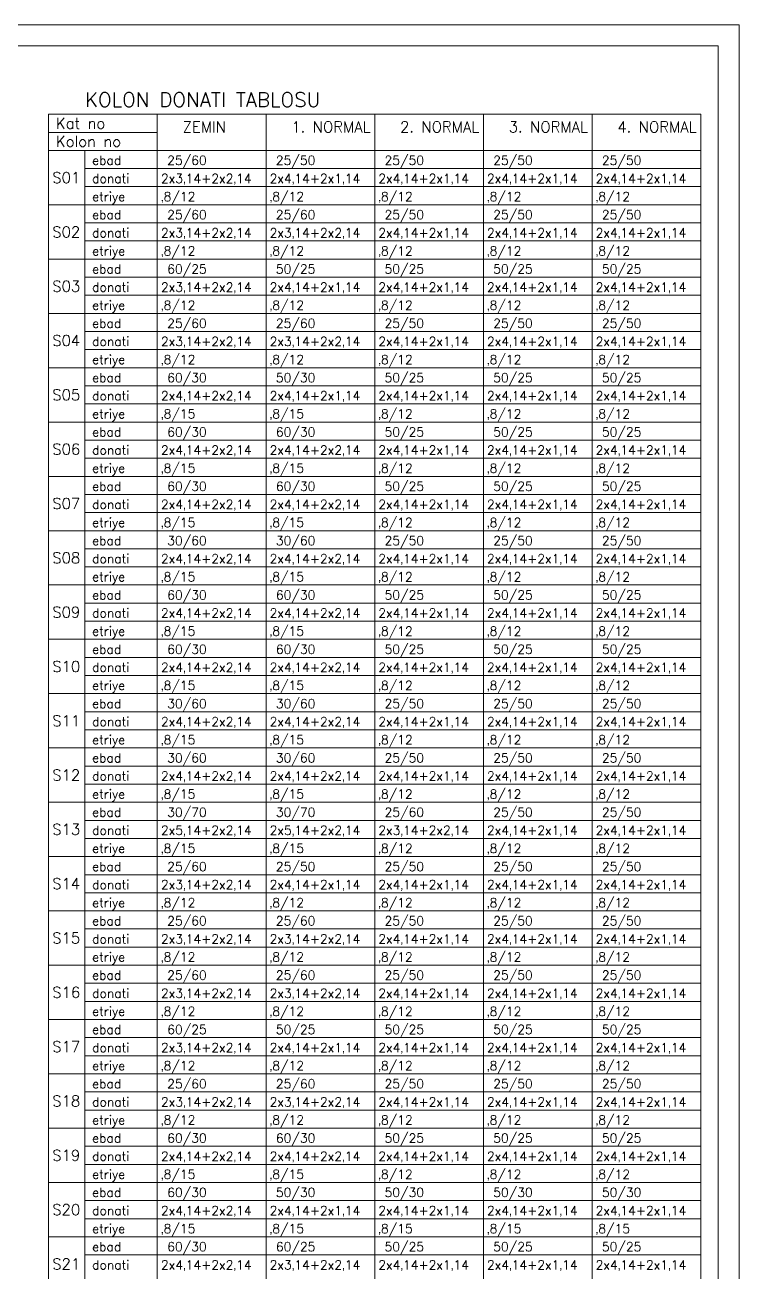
# Model space of a CAD drawing. Header units: inches. Extents: x -0.906 to -0.244, y 2.278 to 2.893.
# Drawn here: x -0.4413 to -0.2442, y 2.505 to 2.8494 of the extents above; entities that cross this region are included whole.
import ezdxf

# ---------------------------------------------------------------- set-up
doc = ezdxf.new("R2010")
doc.units = ezdxf.units.IN
doc.header["$MEASUREMENT"] = 0
for name, color, linetype, lineweight in [('PENC2', 1, 'Continuous', 0), ('PENC3', 5, 'Continuous', 0), ('PENC4', 84, 'Continuous', 0)]:
    doc.layers.add(name, color=color, linetype=linetype, lineweight=lineweight)
doc.styles.add('RomanSTA', font='RomanSTA')

msp = doc.modelspace()

# ---------------------------------------------------------------- linework, layer by layer
at = {"layer": 'PENC2', "linetype": 'Continuous'}
for p, q in [((-0.4248, 2.80971), (-0.2548, 2.80971)), ((-0.4248, 2.80471), (-0.2548, 2.80471)), ((-0.4248, 2.79471), (-0.2548, 2.79471)), ((-0.4248, 2.78971), (-0.2548, 2.78971)), ((-0.4248, 2.77971), (-0.2548, 2.77971)), ((-0.4248, 2.77471), (-0.2548, 2.77471)), ((-0.4248, 2.76471), (-0.2548, 2.76471)), ((-0.4248, 2.75971), (-0.2548, 2.75971)), ((-0.4248, 2.74971), (-0.2548, 2.74971)), ((-0.4248, 2.74471), (-0.2548, 2.74471)), ((-0.4248, 2.73471), (-0.2548, 2.73471)), ((-0.4248, 2.72971), (-0.2548, 2.72971)), ((-0.4248, 2.71971), (-0.2548, 2.71971)), ((-0.4248, 2.71471), (-0.2548, 2.71471)), ((-0.4248, 2.70471), (-0.2548, 2.70471)), ((-0.4248, 2.69971), (-0.2548, 2.69971)), ((-0.4248, 2.68971), (-0.2548, 2.68971)), ((-0.4248, 2.68471), (-0.2548, 2.68471)), ((-0.4248, 2.67471), (-0.2548, 2.67471)), ((-0.4248, 2.66971), (-0.2548, 2.66971)), ((-0.4248, 2.65971), (-0.2548, 2.65971)), ((-0.4248, 2.65471), (-0.2548, 2.65471)), ((-0.4248, 2.64471), (-0.2548, 2.64471)), ((-0.4248, 2.63971), (-0.2548, 2.63971)), ((-0.4248, 2.62971), (-0.2548, 2.62971)), ((-0.4248, 2.62471), (-0.2548, 2.62471)), ((-0.4248, 2.61471), (-0.2548, 2.61471)), ((-0.4248, 2.60971), (-0.2548, 2.60971)), ((-0.4248, 2.59971), (-0.2548, 2.59971)), ((-0.4248, 2.59471), (-0.2548, 2.59471)), ((-0.4248, 2.58471), (-0.2548, 2.58471)), ((-0.4248, 2.57971), (-0.2548, 2.57971)), ((-0.4248, 2.56971), (-0.2548, 2.56971)), ((-0.4248, 2.56471), (-0.2548, 2.56471)), ((-0.4248, 2.55471), (-0.2548, 2.55471)), ((-0.4248, 2.54971), (-0.2548, 2.54971)), ((-0.4248, 2.53971), (-0.2548, 2.53971)), ((-0.4248, 2.53471), (-0.2548, 2.53471)), ((-0.4248, 2.52471), (-0.2548, 2.52471)), ((-0.4248, 2.51971), (-0.2548, 2.51971)), ((-0.4248, 2.50971), (-0.2548, 2.50971))]:
    msp.add_line(p, q, dxfattribs=at)
at = {"layer": 'PENC3'}
for points in [[(-0.87884, 2.84937), (-0.87884, 2.27825), (-0.24421, 2.27825), (-0.24421, 2.84937)], [(-0.87306, 2.84359), (-0.87306, 2.28403), (-0.24999, 2.28403), (-0.24999, 2.84359)]]:
    msp.add_lwpolyline(points, close=True, dxfattribs=at)
at = {"layer": 'PENC4', "linetype": 'Continuous'}
for p, q in [((-0.4348, 2.82471), (-0.2548, 2.82471)), ((-0.4348, 2.82471), (-0.4348, 2.30471)), ((-0.4048, 2.82471), (-0.4048, 2.30471)), ((-0.3748, 2.82471), (-0.3748, 2.30471)), ((-0.3448, 2.82471), (-0.3448, 2.30471)), ((-0.3148, 2.82471), (-0.3148, 2.30471)), ((-0.2848, 2.82471), (-0.2848, 2.30471)), ((-0.2548, 2.82471), (-0.2548, 2.30471)), ((-0.4348, 2.81971), (-0.4048, 2.81971)), ((-0.4348, 2.81471), (-0.2548, 2.81471)), ((-0.4248, 2.81471), (-0.4248, 2.30471)), ((-0.4348, 2.79971), (-0.2548, 2.79971)), ((-0.4348, 2.78471), (-0.2548, 2.78471)), ((-0.4348, 2.76971), (-0.2548, 2.76971)), ((-0.4348, 2.75471), (-0.2548, 2.75471)), ((-0.4348, 2.73971), (-0.2548, 2.73971)), ((-0.4348, 2.72471), (-0.2548, 2.72471)), ((-0.4348, 2.70971), (-0.2548, 2.70971)), ((-0.4348, 2.69471), (-0.2548, 2.69471)), ((-0.4348, 2.67971), (-0.2548, 2.67971)), ((-0.4348, 2.66471), (-0.2548, 2.66471)), ((-0.4348, 2.64971), (-0.2548, 2.64971)), ((-0.4348, 2.63471), (-0.2548, 2.63471)), ((-0.4348, 2.61971), (-0.2548, 2.61971)), ((-0.4348, 2.60471), (-0.2548, 2.60471)), ((-0.4348, 2.58971), (-0.2548, 2.58971)), ((-0.4348, 2.57471), (-0.2548, 2.57471)), ((-0.4348, 2.55971), (-0.2548, 2.55971)), ((-0.4348, 2.54471), (-0.2548, 2.54471)), ((-0.4348, 2.52971), (-0.2548, 2.52971)), ((-0.4348, 2.51471), (-0.2548, 2.51471))]:
    msp.add_line(p, q, dxfattribs=at)

# ---------------------------------------------------------------- texts
at = {"layer": 'PENC2', "style": 'RomanSTA'}
for s, p in [('ebad', (-0.4228, 2.81071)), ('donati', (-0.4228, 2.80571)), ('etriye', (-0.4228, 2.80071)), ('ebad', (-0.4228, 2.79571)), ('donati', (-0.4228, 2.79071)), ('etriye', (-0.4228, 2.78571)), ('ebad', (-0.4228, 2.78071)), ('donati', (-0.4228, 2.77571)), ('etriye', (-0.4228, 2.77071)), ('ebad', (-0.4228, 2.76571)), ('donati', (-0.4228, 2.76071)), ('etriye', (-0.4228, 2.75571)), ('ebad', (-0.4228, 2.75071)), ('donati', (-0.4228, 2.74571)), ('etriye', (-0.4228, 2.74071)), ('ebad', (-0.4228, 2.73571)), ('donati', (-0.4228, 2.73071)), ('etriye', (-0.4228, 2.72571)), ('ebad', (-0.4228, 2.72071)), ('donati', (-0.4228, 2.71571)), ('etriye', (-0.4228, 2.71071)), ('ebad', (-0.4228, 2.70571)), ('donati', (-0.4228, 2.70071)), ('etriye', (-0.4228, 2.69571)), ('ebad', (-0.4228, 2.69071)), ('donati', (-0.4228, 2.68571)), ('etriye', (-0.4228, 2.68071)), ('ebad', (-0.4228, 2.67571)), ('donati', (-0.4228, 2.67071)), ('etriye', (-0.4228, 2.66571)), ('ebad', (-0.4228, 2.66071)), ('donati', (-0.4228, 2.65571)), ('etriye', (-0.4228, 2.65071)), ('ebad', (-0.4228, 2.64571)), ('donati', (-0.4228, 2.64071)), ('etriye', (-0.4228, 2.63571)), ('ebad', (-0.4228, 2.63071)), ('donati', (-0.4228, 2.62571)), ('etriye', (-0.4228, 2.62071)), ('ebad', (-0.4228, 2.61571)), ('donati', (-0.4228, 2.61071)), ('etriye', (-0.4228, 2.60571)), ('ebad', (-0.4228, 2.60071)), ('donati', (-0.4228, 2.59571)), ('etriye', (-0.4228, 2.59071)), ('ebad', (-0.4228, 2.58571)), ('donati', (-0.4228, 2.58071)), ('etriye', (-0.4228, 2.57571)), ('ebad', (-0.4228, 2.57071)), ('donati', (-0.4228, 2.56571)), ('etriye', (-0.4228, 2.56071)), ('ebad', (-0.4228, 2.55571)), ('donati', (-0.4228, 2.55071)), ('etriye', (-0.4228, 2.54571)), ('ebad', (-0.4228, 2.54071)), ('donati', (-0.4228, 2.53571)), ('etriye', (-0.4228, 2.53071)), ('ebad', (-0.4228, 2.52571)), ('donati', (-0.4228, 2.52071)), ('etriye', (-0.4228, 2.51571)), ('ebad', (-0.4228, 2.51071)), ('donati', (-0.4228, 2.50571))]:
    msp.add_text(s, height=0.0025, dxfattribs=at).set_placement(p)
at = {"layer": 'PENC3', "style": 'RomanSTA'}
for s, p in [(' 25/60', (-0.4038, 2.81071)), (' 25/50', (-0.3738, 2.81071)), (' 25/50', (-0.3438, 2.81071)), (' 25/50', (-0.3138, 2.81071)), (' 25/50', (-0.2838, 2.81071)), ('2x3‚14+2x2‚14', (-0.4038, 2.80571)), ('2x4‚14+2x1‚14', (-0.3738, 2.80571)), ('2x4‚14+2x1‚14', (-0.3438, 2.80571)), ('2x4‚14+2x1‚14', (-0.3138, 2.80571)), ('2x4‚14+2x1‚14', (-0.2838, 2.80571)), ('‚8/12', (-0.4038, 2.80071)), ('‚8/12', (-0.3738, 2.80071)), ('‚8/12', (-0.3438, 2.80071)), ('‚8/12', (-0.3138, 2.80071)), ('‚8/12', (-0.2838, 2.80071)), (' 25/60', (-0.4038, 2.79571)), (' 25/60', (-0.3738, 2.79571)), (' 25/50', (-0.3438, 2.79571)), (' 25/50', (-0.3138, 2.79571)), (' 25/50', (-0.2838, 2.79571)), ('2x3‚14+2x2‚14', (-0.4038, 2.79071)), ('2x3‚14+2x2‚14', (-0.3738, 2.79071)), ('2x4‚14+2x1‚14', (-0.3438, 2.79071)), ('2x4‚14+2x1‚14', (-0.3138, 2.79071)), ('2x4‚14+2x1‚14', (-0.2838, 2.79071)), ('‚8/12', (-0.4038, 2.78571)), ('‚8/12', (-0.3738, 2.78571)), ('‚8/12', (-0.3438, 2.78571)), ('‚8/12', (-0.3138, 2.78571)), ('‚8/12', (-0.2838, 2.78571)), (' 60/25', (-0.4038, 2.78071)), (' 50/25', (-0.3738, 2.78071)), (' 50/25', (-0.3438, 2.78071)), (' 50/25', (-0.3138, 2.78071)), (' 50/25', (-0.2838, 2.78071)), ('2x3‚14+2x2‚14', (-0.4038, 2.77571)), ('2x4‚14+2x1‚14', (-0.3738, 2.77571)), ('2x4‚14+2x1‚14', (-0.3438, 2.77571)), ('2x4‚14+2x1‚14', (-0.3138, 2.77571)), ('2x4‚14+2x1‚14', (-0.2838, 2.77571)), ('‚8/12', (-0.4038, 2.77071)), ('‚8/12', (-0.3738, 2.77071)), ('‚8/12', (-0.3438, 2.77071)), ('‚8/12', (-0.3138, 2.77071)), ('‚8/12', (-0.2838, 2.77071)), (' 25/60', (-0.4038, 2.76571)), (' 25/60', (-0.3738, 2.76571)), (' 25/50', (-0.3438, 2.76571)), (' 25/50', (-0.3138, 2.76571)), (' 25/50', (-0.2838, 2.76571)), ('2x3‚14+2x2‚14', (-0.4038, 2.76071)), ('2x3‚14+2x2‚14', (-0.3738, 2.76071)), ('2x4‚14+2x1‚14', (-0.3438, 2.76071)), ('2x4‚14+2x1‚14', (-0.3138, 2.76071)), ('2x4‚14+2x1‚14', (-0.2838, 2.76071)), ('‚8/12', (-0.4038, 2.75571)), ('‚8/12', (-0.3738, 2.75571)), ('‚8/12', (-0.3438, 2.75571)), ('‚8/12', (-0.3138, 2.75571)), ('‚8/12', (-0.2838, 2.75571)), (' 60/30', (-0.4038, 2.75071)), (' 50/30', (-0.3738, 2.75071)), (' 50/25', (-0.3438, 2.75071)), (' 50/25', (-0.3138, 2.75071)), (' 50/25', (-0.2838, 2.75071)), ('2x4‚14+2x2‚14', (-0.4038, 2.74571)), ('2x4‚14+2x1‚14', (-0.3738, 2.74571)), ('2x4‚14+2x1‚14', (-0.3438, 2.74571)), ('2x4‚14+2x1‚14', (-0.3138, 2.74571)), ('2x4‚14+2x1‚14', (-0.2838, 2.74571)), ('‚8/15', (-0.4038, 2.74071)), ('‚8/15', (-0.3738, 2.74071)), ('‚8/12', (-0.3438, 2.74071)), ('‚8/12', (-0.3138, 2.74071)), ('‚8/12', (-0.2838, 2.74071)), (' 60/30', (-0.4038, 2.73571)), (' 60/30', (-0.3738, 2.73571)), (' 50/25', (-0.3438, 2.73571)), (' 50/25', (-0.3138, 2.73571)), (' 50/25', (-0.2838, 2.73571)), ('2x4‚14+2x2‚14', (-0.4038, 2.73071)), ('2x4‚14+2x2‚14', (-0.3738, 2.73071)), ('2x4‚14+2x1‚14', (-0.3438, 2.73071)), ('2x4‚14+2x1‚14', (-0.3138, 2.73071)), ('2x4‚14+2x1‚14', (-0.2838, 2.73071)), ('‚8/15', (-0.4038, 2.72571)), ('‚8/15', (-0.3738, 2.72571)), ('‚8/12', (-0.3438, 2.72571)), ('‚8/12', (-0.3138, 2.72571)), ('‚8/12', (-0.2838, 2.72571)), (' 60/30', (-0.4038, 2.72071)), (' 60/30', (-0.3738, 2.72071)), (' 50/25', (-0.3438, 2.72071)), (' 50/25', (-0.3138, 2.72071)), (' 50/25', (-0.2838, 2.72071)), ('2x4‚14+2x2‚14', (-0.4038, 2.71571)), ('2x4‚14+2x2‚14', (-0.3738, 2.71571)), ('2x4‚14+2x1‚14', (-0.3438, 2.71571)), ('2x4‚14+2x1‚14', (-0.3138, 2.71571)), ('2x4‚14+2x1‚14', (-0.2838, 2.71571)), ('‚8/15', (-0.4038, 2.71071)), ('‚8/15', (-0.3738, 2.71071)), ('‚8/12', (-0.3438, 2.71071)), ('‚8/12', (-0.3138, 2.71071)), ('‚8/12', (-0.2838, 2.71071)), (' 30/60', (-0.4038, 2.70571)), (' 30/60', (-0.3738, 2.70571)), (' 25/50', (-0.3438, 2.70571)), (' 25/50', (-0.3138, 2.70571)), (' 25/50', (-0.2838, 2.70571)), ('2x4‚14+2x2‚14', (-0.4038, 2.70071)), ('2x4‚14+2x2‚14', (-0.3738, 2.70071)), ('2x4‚14+2x1‚14', (-0.3438, 2.70071)), ('2x4‚14+2x1‚14', (-0.3138, 2.70071)), ('2x4‚14+2x1‚14', (-0.2838, 2.70071)), ('‚8/15', (-0.4038, 2.69571)), ('‚8/15', (-0.3738, 2.69571)), ('‚8/12', (-0.3438, 2.69571)), ('‚8/12', (-0.3138, 2.69571)), ('‚8/12', (-0.2838, 2.69571)), (' 60/30', (-0.4038, 2.69071)), (' 60/30', (-0.3738, 2.69071)), (' 50/25', (-0.3438, 2.69071)), (' 50/25', (-0.3138, 2.69071)), (' 50/25', (-0.2838, 2.69071)), ('2x4‚14+2x2‚14', (-0.4038, 2.68571)), ('2x4‚14+2x2‚14', (-0.3738, 2.68571)), ('2x4‚14+2x1‚14', (-0.3438, 2.68571)), ('2x4‚14+2x1‚14', (-0.3138, 2.68571)), ('2x4‚14+2x1‚14', (-0.2838, 2.68571)), ('‚8/15', (-0.4038, 2.68071)), ('‚8/15', (-0.3738, 2.68071)), ('‚8/12', (-0.3438, 2.68071)), ('‚8/12', (-0.3138, 2.68071)), ('‚8/12', (-0.2838, 2.68071)), (' 60/30', (-0.4038, 2.67571)), (' 60/30', (-0.3738, 2.67571)), (' 50/25', (-0.3438, 2.67571)), (' 50/25', (-0.3138, 2.67571)), (' 50/25', (-0.2838, 2.67571)), ('2x4‚14+2x2‚14', (-0.4038, 2.67071)), ('2x4‚14+2x2‚14', (-0.3738, 2.67071)), ('2x4‚14+2x1‚14', (-0.3438, 2.67071)), ('2x4‚14+2x1‚14', (-0.3138, 2.67071)), ('2x4‚14+2x1‚14', (-0.2838, 2.67071)), ('‚8/15', (-0.4038, 2.66571)), ('‚8/15', (-0.3738, 2.66571)), ('‚8/12', (-0.3438, 2.66571)), ('‚8/12', (-0.3138, 2.66571)), ('‚8/12', (-0.2838, 2.66571)), (' 30/60', (-0.4038, 2.66071)), (' 30/60', (-0.3738, 2.66071)), (' 25/50', (-0.3438, 2.66071)), (' 25/50', (-0.3138, 2.66071)), (' 25/50', (-0.2838, 2.66071)), ('2x4‚14+2x2‚14', (-0.4038, 2.65571)), ('2x4‚14+2x2‚14', (-0.3738, 2.65571)), ('2x4‚14+2x1‚14', (-0.3438, 2.65571)), ('2x4‚14+2x1‚14', (-0.3138, 2.65571)), ('2x4‚14+2x1‚14', (-0.2838, 2.65571)), ('‚8/15', (-0.4038, 2.65071)), ('‚8/15', (-0.3738, 2.65071)), ('‚8/12', (-0.3438, 2.65071)), ('‚8/12', (-0.3138, 2.65071)), ('‚8/12', (-0.2838, 2.65071)), (' 30/60', (-0.4038, 2.64571)), (' 30/60', (-0.3738, 2.64571)), (' 25/50', (-0.3438, 2.64571)), (' 25/50', (-0.3138, 2.64571)), (' 25/50', (-0.2838, 2.64571)), ('2x4‚14+2x2‚14', (-0.4038, 2.64071)), ('2x4‚14+2x2‚14', (-0.3738, 2.64071)), ('2x4‚14+2x1‚14', (-0.3438, 2.64071)), ('2x4‚14+2x1‚14', (-0.3138, 2.64071)), ('2x4‚14+2x1‚14', (-0.2838, 2.64071)), ('‚8/15', (-0.4038, 2.63571)), ('‚8/15', (-0.3738, 2.63571)), ('‚8/12', (-0.3438, 2.63571)), ('‚8/12', (-0.3138, 2.63571)), ('‚8/12', (-0.2838, 2.63571)), (' 30/70', (-0.4038, 2.63071)), (' 30/70', (-0.3738, 2.63071)), (' 25/60', (-0.3438, 2.63071)), (' 25/50', (-0.3138, 2.63071)), (' 25/50', (-0.2838, 2.63071)), ('2x5‚14+2x2‚14', (-0.4038, 2.62571)), ('2x5‚14+2x2‚14', (-0.3738, 2.62571)), ('2x3‚14+2x2‚14', (-0.3438, 2.62571)), ('2x4‚14+2x1‚14', (-0.3138, 2.62571)), ('2x4‚14+2x1‚14', (-0.2838, 2.62571)), ('‚8/15', (-0.4038, 2.62071)), ('‚8/15', (-0.3738, 2.62071)), ('‚8/12', (-0.3438, 2.62071)), ('‚8/12', (-0.3138, 2.62071)), ('‚8/12', (-0.2838, 2.62071)), (' 25/60', (-0.4038, 2.61571)), (' 25/50', (-0.3738, 2.61571)), (' 25/50', (-0.3438, 2.61571)), (' 25/50', (-0.3138, 2.61571)), (' 25/50', (-0.2838, 2.61571)), ('2x3‚14+2x2‚14', (-0.4038, 2.61071)), ('2x4‚14+2x1‚14', (-0.3738, 2.61071)), ('2x4‚14+2x1‚14', (-0.3438, 2.61071)), ('2x4‚14+2x1‚14', (-0.3138, 2.61071)), ('2x4‚14+2x1‚14', (-0.2838, 2.61071)), ('‚8/12', (-0.4038, 2.60571)), ('‚8/12', (-0.3738, 2.60571)), ('‚8/12', (-0.3438, 2.60571)), ('‚8/12', (-0.3138, 2.60571)), ('‚8/12', (-0.2838, 2.60571)), (' 25/60', (-0.4038, 2.60071)), (' 25/60', (-0.3738, 2.60071)), (' 25/50', (-0.3438, 2.60071)), (' 25/50', (-0.3138, 2.60071)), (' 25/50', (-0.2838, 2.60071)), ('2x3‚14+2x2‚14', (-0.4038, 2.59571)), ('2x3‚14+2x2‚14', (-0.3738, 2.59571)), ('2x4‚14+2x1‚14', (-0.3438, 2.59571)), ('2x4‚14+2x1‚14', (-0.3138, 2.59571)), ('2x4‚14+2x1‚14', (-0.2838, 2.59571)), ('‚8/12', (-0.4038, 2.59071)), ('‚8/12', (-0.3738, 2.59071)), ('‚8/12', (-0.3438, 2.59071)), ('‚8/12', (-0.3138, 2.59071)), ('‚8/12', (-0.2838, 2.59071)), (' 25/60', (-0.4038, 2.58571)), (' 25/60', (-0.3738, 2.58571)), (' 25/50', (-0.3438, 2.58571)), (' 25/50', (-0.3138, 2.58571)), (' 25/50', (-0.2838, 2.58571)), ('2x3‚14+2x2‚14', (-0.4038, 2.58071)), ('2x3‚14+2x2‚14', (-0.3738, 2.58071)), ('2x4‚14+2x1‚14', (-0.3438, 2.58071)), ('2x4‚14+2x1‚14', (-0.3138, 2.58071)), ('2x4‚14+2x1‚14', (-0.2838, 2.58071)), ('‚8/12', (-0.4038, 2.57571)), ('‚8/12', (-0.3738, 2.57571)), ('‚8/12', (-0.3438, 2.57571)), ('‚8/12', (-0.3138, 2.57571)), ('‚8/12', (-0.2838, 2.57571)), (' 60/25', (-0.4038, 2.57071)), (' 50/25', (-0.3738, 2.57071)), (' 50/25', (-0.3438, 2.57071)), (' 50/25', (-0.3138, 2.57071)), (' 50/25', (-0.2838, 2.57071)), ('2x3‚14+2x2‚14', (-0.4038, 2.56571)), ('2x4‚14+2x1‚14', (-0.3738, 2.56571)), ('2x4‚14+2x1‚14', (-0.3438, 2.56571)), ('2x4‚14+2x1‚14', (-0.3138, 2.56571)), ('2x4‚14+2x1‚14', (-0.2838, 2.56571)), ('‚8/12', (-0.4038, 2.56071)), ('‚8/12', (-0.3738, 2.56071)), ('‚8/12', (-0.3438, 2.56071)), ('‚8/12', (-0.3138, 2.56071)), ('‚8/12', (-0.2838, 2.56071)), (' 25/60', (-0.4038, 2.55571)), (' 25/60', (-0.3738, 2.55571)), (' 25/50', (-0.3438, 2.55571)), (' 25/50', (-0.3138, 2.55571)), (' 25/50', (-0.2838, 2.55571)), ('2x3‚14+2x2‚14', (-0.4038, 2.55071)), ('2x3‚14+2x2‚14', (-0.3738, 2.55071)), ('2x4‚14+2x1‚14', (-0.3438, 2.55071)), ('2x4‚14+2x1‚14', (-0.3138, 2.55071)), ('2x4‚14+2x1‚14', (-0.2838, 2.55071)), ('‚8/12', (-0.4038, 2.54571)), ('‚8/12', (-0.3738, 2.54571)), ('‚8/12', (-0.3438, 2.54571)), ('‚8/12', (-0.3138, 2.54571)), ('‚8/12', (-0.2838, 2.54571)), (' 60/30', (-0.4038, 2.54071)), (' 60/30', (-0.3738, 2.54071)), (' 50/25', (-0.3438, 2.54071)), (' 50/25', (-0.3138, 2.54071)), (' 50/25', (-0.2838, 2.54071)), ('2x4‚14+2x2‚14', (-0.4038, 2.53571)), ('2x4‚14+2x2‚14', (-0.3738, 2.53571)), ('2x4‚14+2x1‚14', (-0.3438, 2.53571)), ('2x4‚14+2x1‚14', (-0.3138, 2.53571)), ('2x4‚14+2x1‚14', (-0.2838, 2.53571)), ('‚8/15', (-0.4038, 2.53071)), ('‚8/15', (-0.3738, 2.53071)), ('‚8/12', (-0.3438, 2.53071)), ('‚8/12', (-0.3138, 2.53071)), ('‚8/12', (-0.2838, 2.53071)), (' 60/30', (-0.4038, 2.52571)), (' 50/30', (-0.3738, 2.52571)), (' 50/30', (-0.3438, 2.52571)), (' 50/30', (-0.3138, 2.52571)), (' 50/30', (-0.2838, 2.52571)), ('2x4‚14+2x2‚14', (-0.4038, 2.52071)), ('2x4‚14+2x1‚14', (-0.3738, 2.52071)), ('2x4‚14+2x1‚14', (-0.3438, 2.52071)), ('2x4‚14+2x1‚14', (-0.3138, 2.52071)), ('2x4‚14+2x1‚14', (-0.2838, 2.52071)), ('‚8/15', (-0.4038, 2.51571)), ('‚8/15', (-0.3738, 2.51571)), ('‚8/15', (-0.3438, 2.51571)), ('‚8/15', (-0.3138, 2.51571)), ('‚8/15', (-0.2838, 2.51571)), (' 60/30', (-0.4038, 2.51071)), (' 60/25', (-0.3738, 2.51071)), (' 50/25', (-0.3438, 2.51071)), (' 50/25', (-0.3138, 2.51071)), (' 50/25', (-0.2838, 2.51071)), ('2x4‚14+2x2‚14', (-0.4038, 2.50571)), ('2x3‚14+2x2‚14', (-0.3738, 2.50571)), ('2x4‚14+2x1‚14', (-0.3438, 2.50571)), ('2x4‚14+2x1‚14', (-0.3138, 2.50571)), ('2x4‚14+2x1‚14', (-0.2838, 2.50571))]:
    msp.add_text(s, height=0.0025, dxfattribs=at).set_placement(p)
at = {"layer": 'PENC4', "style": 'RomanSTA'}
for s, height, p in [('KOLON DONATI TABLOSU', 0.004, (-0.4248, 2.82671)), ('Kat no', 0.003, (-0.4328, 2.82071)), ('ZEMIN', 0.003, (-0.3978, 2.81971)), ('1. NORMAL', 0.003, (-0.3678, 2.81971)), ('2. NORMAL', 0.003, (-0.3378, 2.81971)), ('3. NORMAL', 0.003, (-0.3078, 2.81971)), ('4. NORMAL', 0.003, (-0.2778, 2.81971)), ('Kolon no', 0.003, (-0.4328, 2.81571)), ('S01', 0.003, (-0.4338, 2.80571)), ('S02', 0.003, (-0.4338, 2.79071)), ('S03', 0.003, (-0.4338, 2.77571)), ('S04', 0.003, (-0.4338, 2.76071)), ('S05', 0.003, (-0.4338, 2.74571)), ('S06', 0.003, (-0.4338, 2.73071)), ('S07', 0.003, (-0.4338, 2.71571)), ('S08', 0.003, (-0.4338, 2.70071)), ('S09', 0.003, (-0.4338, 2.68571)), ('S10', 0.003, (-0.4338, 2.67071)), ('S11', 0.003, (-0.4338, 2.65571)), ('S12', 0.003, (-0.4338, 2.64071)), ('S13', 0.003, (-0.4338, 2.62571)), ('S14', 0.003, (-0.4338, 2.61071)), ('S15', 0.003, (-0.4338, 2.59571)), ('S16', 0.003, (-0.4338, 2.58071)), ('S17', 0.003, (-0.4338, 2.56571)), ('S18', 0.003, (-0.4338, 2.55071)), ('S19', 0.003, (-0.4338, 2.53571)), ('S20', 0.003, (-0.4338, 2.52071)), ('S21', 0.003, (-0.4338, 2.50571))]:
    msp.add_text(s, height=height, dxfattribs=at).set_placement(p)

doc.saveas('drawing.dxf')
